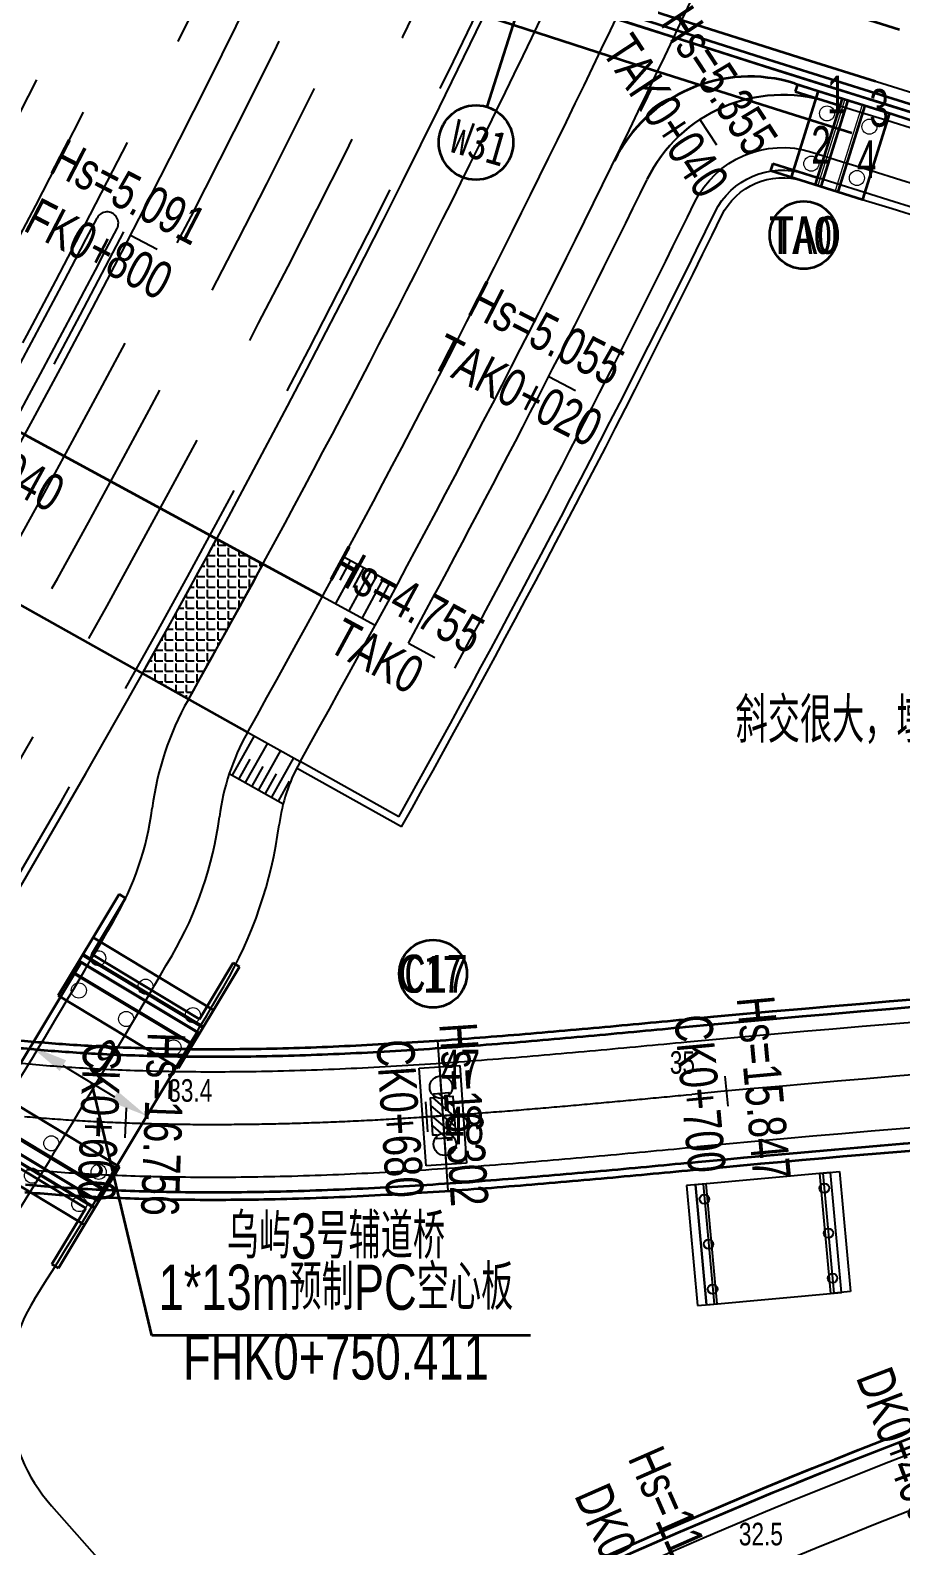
# Model space of a CAD drawing. Extents: x 0 to 558779, y 0 to 2762081.
# Drawn here: x 517143 to 517200.8, y 2757824.2 to 2757924.9 of the extents above; entities that cross this region are included whole.
import ezdxf
from ezdxf.enums import TextEntityAlignment as Align

# ---------------------------------------------------------------- set-up
doc = ezdxf.new("R2010")
doc.units = 0
doc.header["$LTSCALE"] = 20
doc.header["$PDMODE"] = 34
for name, pattern in [('CENTER', [2, 1.25, -0.25, 0.25, -0.25]), ('CONTINOUS', [0]), ('DASHED', [19.05, 12.7, -6.35]), ('HIDDEN', [0.375, 0.25, -0.125])]:
    doc.linetypes.add(name, pattern=pattern)
for name, color, linetype in [('B-标线', 8, 'Continuous'), ('DL-互通边线', 75, 'Continuous'), ('DL-坡道口', 21, 'Continuous'), ('DL-非机动车道边线', 6, 'Continuous'), ('FD-公交车站', 11, 'Continuous'), ('FD-斑马线', 243, 'Continuous'), ('L-主桥边线', 240, 'Continuous'), ('L-辅路绿化带', 3, 'Continuous'), ('QL-主线桥墩', 191, 'Continuous'), ('QL-分孔线', 4, 'Continuous'), ('QL-墩号', 6, 'Continuous'), ('QL-桥墩', 191, 'Continuous'), ('QL-桥跨数值', 6, 'Continuous'), ('XW_2022', 7, 'Continuous'), ('XW_C-20220918', 7, 'Continuous'), ('XW_D', 7, 'Continuous'), ('XW_TA右非', 7, 'Continuous'), ('XW_丰海路', 7, 'Continuous'), ('XW_右非', 7, 'Continuous'), ('主线墩号', 1, 'Continuous'), ('交通层', 56, 'Continuous'), ('桩号-D', 7, 'Continuous'), ('桩号-丰海路', 7, 'Continuous'), ('桩号-右非', 7, 'Continuous'), ('设计高-D', 7, 'Continuous'), ('设计高-丰海路', 7, 'Continuous'), ('设计高-右非', 7, 'Continuous'), ('设计高-地面高-C-20220918', 7, 'Continuous'), ('设计高-地面高-丰海路', 7, 'Continuous'), ('设计高-地面高-右非', 7, 'Continuous'), ('道路边线', 22, 'Continuous')]:
    doc.layers.add(name, color=color, linetype=linetype)
for name, color, linetype, lineweight in [('Y粗线', 1, 'CONTINOUS', 35), ('标注', 3, 'Continuous', 15), ('结构轮廓', 1, 'Continuous', 35)]:
    doc.layers.add(name, color=color, linetype=linetype, lineweight=lineweight)
doc.layers.add('偏心', color=4, linetype='Continuous', plot=False)
doc.layers.add('坐标标注', color=6, linetype='Continuous', plot=False)
doc.styles.add('FS', font='仿宋_GB2312.ttf', dxfattribs={"width": 0.75})
doc.styles.get("Standard").update_dxf_attribs({"font": 'fsdb_e.shx', "width": 0.7, "bigfont": 'hzdx.shx'})
doc.styles.add('仿宋', font='simfang_0.ttf', dxfattribs={"width": 0.8})
doc.dimstyles.get("Standard").update_dxf_attribs({"dimtxt": 0.18, "dimasz": 0.18, "dimexe": 0.18, "dimexo": 0.0625, "dimgap": 0.09, "dimtad": 0, "dimtih": 1, "dimtoh": 1, "dimdec": 4, "dimzin": 0, "dimdsep": 46, "dimtxsty": 'Standard', "dimcen": 0.09, "dimadec": 0, "dimazin": 0, "dimtfac": 1, "dimtdec": 4, "dimtofl": 0, "dimtmove": 0, "dimatfit": 3, "dimfxl": 1, "dimtolj": 1, "dimtzin": 0, "dimarcsym": 0})
pattern_1 = [(0, (0, 2e-10), (0, 6.985), [5.08, -1.905]), (90, (0, 2e-10), (-6.985, 4e-16), [5.08, -1.905])]

# ---------------------------------------------------------------- blocks, each defined once
blk = doc.blocks.new('(10-1)10m花瓶墩单排桩2根1.5')
h = blk.add_hatch()
h.set_pattern_fill('ANGLE', color=256)
h.set_pattern_definition(pattern_1)
h.paths.add_polyline_path([(-1.5, -0.5), (-1.5, 0.5), (-1.25, 0.5), (-1.25, 0.75), (1.25, 0.75), (1.25, 0.5), (1.5, 0.5), (1.5, -0.5), (1.25, -0.5), (1.25, -0.75), (-1.25, -0.75), (-1.25, -0.5)])
h = blk.add_hatch()
h.set_pattern_fill('ANGLE', color=256)
h.set_pattern_definition(pattern_1)
h.paths.add_polyline_path([(-1.5, -0.5), (-1.5, 0.5), (-1.25, 0.5), (-1.25, 0.75), (1.25, 0.75), (1.25, 0.5), (1.5, 0.5), (1.5, -0.5), (1.25, -0.5), (1.25, -0.75), (-1.25, -0.75), (-1.25, -0.5)])
h = blk.add_hatch()
h.set_pattern_fill('ANSI31', color=3, scale=0.15)
h.paths.add_polyline_path([(-1.5, -0.5), (-1.5, 0.5), (-1.25, 0.5), (-1.25, 0.75), (1.25, 0.75), (1.25, 0.5), (1.5, 0.5), (1.5, -0.5), (1.25, -0.5), (1.25, -0.75), (-1.25, -0.75), (-1.25, -0.5)])
at = {"layer": 'QL-桥墩', "color": 1}
for p, q in [((-3.25, -1.35), (-3.25, 1.35)), ((-3.25, 1.35), (3.25, 1.35)), ((3.25, 1.35), (3.25, -1.35)), ((3.25, -1.35), (-3.25, -1.35))]:
    blk.add_line(p, q, dxfattribs=at)
at = {"layer": 'QL-桥墩', "color": 3, "linetype": 'CENTER'}
for p, q in [((0, -1.35), (0, 1.35)), ((3.25, 0), (-3.25, 0))]:
    blk.add_line(p, q, dxfattribs=at)
at = {"layer": 'QL-桥墩', "color": 1}
blk.add_lwpolyline([(-1.5, -0.5), (-1.5, 0.5), (-1.25, 0.5), (-1.25, 0.75), (1.25, 0.75), (1.25, 0.5), (1.5, 0.5), (1.5, -0.5), (1.25, -0.5), (1.25, -0.75), (-1.25, -0.75), (-1.25, -0.5)], close=True, dxfattribs=at)
at = {"layer": 'QL-桥墩', "color": 3}
for centre in [(-1.9, 0), (1.9, 0)]:
    blk.add_circle(centre, 0.75, dxfattribs=at)
blk = doc.blocks.new('*D255')
at = {"layer": 'DEFPOINTS', "color": 0, "transparency": 16777216}
for p in [(517143.04, 2757857.4), (517150.76, 2757852.77), (517150.76, 2757852.77)]:
    blk.add_point(p, dxfattribs=at)
at = {"layer": 'QL-桥墩', "color": 0, "lineweight": -2, "transparency": 16777216}
for p, q in [((517143.37, 2757857.94), (517143.69, 2757858.48)), ((517145.19, 2757856.12), (517148.61, 2757854.05)), ((517151.08, 2757853.3), (517151.4, 2757853.84))]:
    blk.add_line(p, q, dxfattribs=at)
at = {"layer": 'QL-桥墩', "color": 0, "transparency": 16777216}
for points in [[(517145.4, 2757856.47), (517144.97, 2757855.76), (517143.04, 2757857.4)], [(517148.83, 2757854.41), (517148.4, 2757853.7), (517150.76, 2757852.77)]]:
    blk.add_solid(points, dxfattribs=at)
at = {"layer": 'QL-桥墩', "color": 0, "lineweight": 35, "transparency": 16777216, "insert": (517147.87, 2757856.69), "char_height": 2.5, "attachment_point": 5, "rotation": 328.9715, "style": 'FS'}
blk.add_mtext('9', dxfattribs=at)
blk = doc.blocks.new('3号辅道桥')
at = {"layer": 'Y粗线'}
for p, q in [((-5170, 4170), (-5170, 4670)), ((-1820, 4670), (-5170, 4670)), ((-820, 4170), (-5170, 4170)), ((2680, 4670), (-1820, 4670)), ((-1820, 4670), (-1820, -4670)), ((-820, 4170), (-820, -4170)), ((-520, 4670), (-520, -4670)), ((-20, 4670), (-20, -4670)), ((880, 4670), (880, -4670)), ((2680, 4670), (2680, -4670)), ((10320, 4670), (14820, 4670)), ((10320, 4670), (10320, -4670)), ((12120, 4670), (12120, -4670)), ((13020, 4670), (13020, -4670)), ((13520, 4670), (13520, -4670)), ((13820, 4170), (13820, -4170)), ((13820, 4170), (18170, 4170)), ((14820, 4670), (14820, -4670)), ((14820, 4670), (18170, 4670)), ((18170, 4170), (18170, 4670)), ((-5170, -4170), (-5170, -4670)), ((-820, -4170), (-5170, -4170)), ((-1820, -4670), (-5170, -4670)), ((2680, -4670), (-1820, -4670)), ((10320, -4670), (14820, -4670)), ((13820, -4170), (18170, -4170)), ((14820, -4670), (18170, -4670)), ((18170, -4170), (18170, -4670))]:
    blk.add_line(p, q, dxfattribs=at)
blk.add_lwpolyline([(0, -4500), (0, 4500), (13000, 4500), (13000, -4500), (0, -4500)], dxfattribs=at)
at = {"layer": '标注', "linetype": 'DASHED', "ltscale": 40}
for p, q in [((-420, 4670), (-420, -4670)), ((780, 4670), (780, -4670)), ((12220, 4670), (12220, -4670)), ((13420, 4670), (13420, -4670))]:
    blk.add_line(p, q, dxfattribs=at)
at = {"layer": '标注', "linetype": 'ByBlock'}
for centre in [(-820, 3670), (1680, 3670), (11320, 3670), (13820, 3670), (-820, 0), (1680, 0), (11320, 0), (13820, 0), (-820, -3670), (1680, -3670), (11320, -3670), (13820, -3670)]:
    blk.add_circle(centre, 500, dxfattribs=at)
blk = doc.blocks.new('主线桥墩10.09')
at = {"layer": 'L-主桥边线', "lineweight": 35}
for points in [[(-22.0935, 24.2385, 0.06666594), (484.4884, -122.4188)], [(-32.9862, -0.4667, 0.06689089), (482.2643, -149.386)]]:
    blk.add_lwpolyline(points, format="xyb", dxfattribs=at)
at = {"layer": 'L-主桥边线', "color": 1, "lineweight": 35}
for points in [[(-27.4431, 12.1164, 0.0745331), (544.5783, -143.8253), (1927.5544, -306.876)], [(-27.6447, 11.6589, 0.0745331), (544.5198, -144.3219), (1927.4958, -307.3726)]]:
    blk.add_lwpolyline(points, format="xyb", dxfattribs=at)
at = {"layer": '主线墩号', "lineweight": 35}
blk.add_line((155.0181, -72.1909), (152.4923, -80.1155), dxfattribs=at)
blk.add_circle((151.7693, -82.4826), 2.475, dxfattribs=at)
at = {"layer": '主线墩号', "lineweight": 35, "style": '仿宋', "width": 0.8}
blk.add_text('W31', height=2.25, rotation=343.874858, dxfattribs=at).set_placement((152.002, -82.5009), align=Align.MIDDLE_CENTER)
blk = doc.blocks.new('人行桥薄壁台')
at = {"layer": '标注', "linetype": 'DASHED', "ltscale": 80}
for p, q in [((-200, 3000), (-200, -3000)), ((1000, 3000), (1000, -3000))]:
    blk.add_line(p, q, dxfattribs=at)
at = {"layer": '标注', "linetype": 'ByBlock'}
for centre in [(-1050, 1750), (1900, 1750), (-1050, -1750), (2127, -1750)]:
    blk.add_circle(centre, 500, dxfattribs=at)
at = {"layer": '结构轮廓'}
for p, q in [((-3500, 3000), (2900, 3000)), ((-3500, 3000), (-3500, 2500)), ((-3500, 2500), (-400, 2500)), ((-2050, 3000), (-2050, -3000)), ((-400, 3000), (-400, -3000)), ((0, 3000), (0, -3000)), ((1200, 3000), (1200, -3000)), ((2900, 3000), (2900, -3000)), ((-3500, -2500), (-3500, -3000)), ((-3500, -2500), (-400, -2500)), ((-3500, -3000), (2900, -3000))]:
    blk.add_line(p, q, dxfattribs=at)
blk = doc.blocks.new('桥台')
at = {"layer": '交通层', "color": 0, "linetype": 'Continuous'}
for p, q in [((482112.9, 2963428.93), (482104.9, 2963428.93)), ((482104.9, 2963428.93), (482104.9, 2963427.63)), ((482112.9, 2963427.63), (482112.9, 2963428.93)), ((482104.9, 2963428.33), (482112.9, 2963428.33)), ((482104.9, 2963427.63), (482112.9, 2963427.63))]:
    blk.add_line(p, q, dxfattribs=at)
blk = doc.blocks.new('滞洪区栈桥')
at = {"color": 1}
for p, q in [((517383.62, 2757993.98), (517383.62, 2757985.98)), ((517391.62, 2757993.98), (517391.62, 2757985.98))]:
    blk.add_line(p, q, dxfattribs=at)
at = {"color": 7}
blk.add_lwpolyline([(517392.12, 2757993.98), (517383.12, 2757993.98), (517383.12, 2757985.98), (517392.12, 2757985.98), (517392.12, 2757993.98)], dxfattribs=at)
blk.add_lwpolyline([(517392.12, 2757993.98), (517383.12, 2757993.98), (517383.12, 2757985.98), (517392.12, 2757985.98), (517392.12, 2757993.98)], dxfattribs=at)
at = {"color": 2}
for centre in [(517383.62, 2757992.98), (517391.62, 2757992.98), (517383.62, 2757989.98), (517391.62, 2757989.98), (517383.62, 2757986.98), (517391.62, 2757986.98)]:
    blk.add_circle(centre, 0.315, dxfattribs=at)
at = {"layer": '交通层', "color": 0, "linetype": 'Continuous', "rotation": 90.00000000704667}
blk.add_blockref('桥台', (3480811.45, 2275881.08), dxfattribs=at)
at = {"layer": '交通层', "color": 0, "linetype": 'Continuous', "xscale": -1, "rotation": 269.9999999929533}
blk.add_blockref('桥台', (-2446036.21, 2275881.08), dxfattribs=at)

msp = doc.modelspace()

# ---------------------------------------------------------------- hatches: boundary and pattern name
at = {"layer": 'FD-公交车站'}
h = msp.add_hatch(dxfattribs=at)
h.set_pattern_fill('ANGLE', color=256, scale=0.1)
h.set_pattern_definition([(0, (-162.68634, 105.8123), (0, 0.6985), [0.508, -0.1905]), (90, (-162.68634, 105.8123), (-0.6985, 0), [0.508, -0.1905])])
edge = h.paths.add_edge_path()
edge.add_line((517155.392, 2757891.086), (517158.468, 2757889.417))
edge.add_arc((516457.088, 2758270.034), 798, 330.778119, 331.512692, ccw=False)
edge.add_line((517153.531, 2757880.456), (517150.476, 2757882.165))
edge.add_arc((516457.088, 2758270.034), 794.5, 330.778119, 331.512692)

# ---------------------------------------------------------------- linework, layer by layer
msp.add_line((517196.959, 2757919.057), (517197.325, 2757920.222))
msp.add_line((517196.959, 2757919.057), (517197.325, 2757920.222))
at = {"layer": 'B-标线', "lineweight": 35, "flags": 128}
for points in [[(516332.954, 2758339.614), (516966.687, 2758045.768, 0.0793686), (517567.751, 2757875.684), (518685.096, 2757743.951)], [(516325.172, 2758322.83), (516958.905, 2758028.984, 0.0793686), (517565.584, 2757857.312), (518685.096, 2757725.323)], [(516323.91, 2758320.109), (516957.643, 2758026.263, 0.0793686), (517565.233, 2757854.332), (518685.096, 2757722.302)]]:
    msp.add_lwpolyline(points, format="xyb", dxfattribs=at)
at = {"layer": 'B-标线', "linetype": 'HIDDEN', "lineweight": 35, "ltscale": 5, "flags": 128}
for points in [[(516331.271, 2758335.985), (516965.005, 2758042.139, 0.0793686), (517567.282, 2757871.712), (518685.096, 2757739.923)], [(516331.482, 2758336.439), (516965.215, 2758042.593, 0.0793686), (517567.341, 2757872.208), (518685.096, 2757740.427)], [(516329.694, 2758332.583), (516963.427, 2758038.737, 0.0793686), (517566.843, 2757867.988), (518685.096, 2757736.147)], [(516328.116, 2758329.181), (516961.85, 2758035.335, 0.0793686), (517566.404, 2757864.263), (518685.096, 2757732.371)], [(516326.644, 2758326.005), (516960.377, 2758032.16, 0.0793686), (517565.994, 2757860.788), (518685.096, 2757728.847)], [(516322.438, 2758316.933), (516956.171, 2758023.087, 0.0793686), (517564.823, 2757850.856), (518947.799, 2757687.806, 0.0200316), (519307.547, 2757659.942), (521003.552, 2757596.752)], [(516320.965, 2758313.758), (516954.699, 2758019.912, 0.0793686), (517564.414, 2757847.38), (518947.39, 2757684.33, 0.0200316), (519307.417, 2757656.444), (521003.422, 2757593.254)], [(516319.388, 2758310.356), (516953.121, 2758016.51, 0.0793686), (517563.975, 2757843.656), (518946.951, 2757680.605, 0.0200316), (519307.277, 2757652.697), (521003.282, 2757589.507)], [(516317.81, 2758306.954), (516951.544, 2758013.108, 0.0793686), (517563.535, 2757839.932), (518946.511, 2757676.881, 0.0200316), (519307.137, 2757648.95), (521003.142, 2757585.76)]]:
    msp.add_lwpolyline(points, format="xyb", dxfattribs=at)
at = {"layer": 'B-标线', "linetype": 'Continuous', "ltscale": 4}
for points in [[(516801.449, 2758113.842), (516963.427, 2758038.737, 0.0793686), (517566.843, 2757867.988), (518230.085, 2757789.792)], [(516796.927, 2758104.09), (516958.905, 2758028.984, 0.0793686), (517565.584, 2757857.312), (518228.827, 2757779.116)], [(516795.665, 2758101.368), (516957.643, 2758026.263, 0.0793686), (517565.233, 2757854.332), (518228.475, 2757776.137)], [(516791.143, 2758091.615), (516953.121, 2758016.51, 0.0793686), (517563.975, 2757843.656), (518227.217, 2757765.461)]]:
    msp.add_lwpolyline(points, format="xyb", dxfattribs=at)
at = {"layer": 'B-标线', "linetype": 'Continuous', "ltscale": 4, "flags": 128}
for points in [[(517141.579, 2757856.358, 0.0038974), (517143.388, 2757856.189, 0.0038974), (517145.283, 2757856.042, 0.0038974), (517147.275, 2757855.919, 0.0038974), (517149.379, 2757855.822, 0.0038974), (517151.616, 2757855.753, 0.0038974), (517154.013, 2757855.718, 0.0038974), (517156.607, 2757855.719, 0.0038974), (517159.454, 2757855.766, 0.0036809), (517162.457, 2757855.86, 0.0032478), (517165.464, 2757855.996, 0.0028148), (517168.475, 2757856.169, 0.0023817), (517171.49, 2757856.374, 0.0019487), (517174.509, 2757856.606, 0.0015157), (517177.533, 2757856.858, 0.0010826), (517180.562, 2757857.127, 0.0006496), (517183.595, 2757857.407, 0.0002165), (517186.634, 2757857.693, -0.0518319), (517435.474, 2757855.331)], [(517142.793, 2757849.214, 0.0038974), (517144.796, 2757849.059, 0.0038974), (517146.897, 2757848.929, 0.0038974), (517149.111, 2757848.827, 0.0038974), (517151.457, 2757848.755, 0.0038974), (517153.963, 2757848.718, 0.0038974), (517156.666, 2757848.72, 0.0038974), (517159.622, 2757848.768, 0.0036809), (517162.728, 2757848.865, 0.0032478), (517165.826, 2757849.006, 0.0028148), (517168.916, 2757849.183, 0.0023817), (517171.997, 2757849.393, 0.0019487), (517175.071, 2757849.628, 0.0015157), (517178.137, 2757849.884, 0.0010826), (517181.196, 2757850.156, 0.0006496), (517184.248, 2757850.438, 0.0002165), (517187.293, 2757850.724, 0)]]:
    msp.add_lwpolyline(points, format="xyb", dxfattribs=at)
at = {"layer": 'B-标线', "linetype": 'HIDDEN', "ltscale": 3}
for radius, start, end in [(783, 304.696432, 344.317251), (786.5, 304.696432, 344.317251), (790.25, 304.696432, 344.317251), (794, 304.696432, 344.317251), (762.5, 325.268496, 334.861064), (766, 325.268496, 334.889529), (769.75, 325.268496, 334.920253), (773.5, 325.268496, 334.951206), (777, 325.268496, 334.9803), (779.5, 325.268496, 332.614109)]:
    msp.add_arc((516457.088, 2758270.034), radius, start, end, dxfattribs=at)
at = {"layer": 'B-标线', "linetype": 'HIDDEN', "ltscale": 4}
for radius in [1991.5, 1995, 2005, 2008.5]:
    msp.add_arc((517799.584, 2759842.065), radius, 245.124064, 263.275957, dxfattribs=at)
at = {"layer": 'B-标线', "linetype": 'Continuous', "ltscale": 4}
for centre, radius, start, end in [((517299.692, 2756659.515), 1196.5, 83.521969, 95.390347), ((517349.039, 2757447.805), 406.5, 89.91169, 129.61676)]:
    msp.add_arc(centre, radius, start, end, dxfattribs=at)
at = {"layer": 'DL-互通边线', "lineweight": 35, "flags": 128}
for points in [[(517141.73, 2757857.85, 0.0038974), (517143.516, 2757857.684, 0.0038974), (517145.387, 2757857.539, 0.0038974), (517147.356, 2757857.417, 0.0038974), (517149.437, 2757857.321, 0.0038974), (517151.65, 2757857.253, 0.0038974), (517154.024, 2757857.218, 0.0038974), (517156.594, 2757857.219, 0.0038974), (517159.418, 2757857.265, 0.0036809), (517162.398, 2757857.359, 0.0032478), (517165.386, 2757857.494, 0.0028148), (517168.38, 2757857.666, 0.0023817), (517171.381, 2757857.87, 0.0019487), (517174.389, 2757858.101, 0.0015157), (517177.404, 2757858.353, 0.0010826), (517180.426, 2757858.621, 0.0006496), (517183.455, 2757858.901, 0.0002165), (517186.493, 2757859.187, -0.0518319), (517435.643, 2757856.822, 0.0010309)], [(517141.68, 2757857.353, 0.0038974), (517143.473, 2757857.185, 0.0038974), (517145.352, 2757857.04, 0.0038974), (517147.329, 2757856.918, 0.0038974), (517149.418, 2757856.821, 0.0038974), (517151.639, 2757856.753, 0.0038974), (517154.02, 2757856.718, 0.0038974), (517156.598, 2757856.719, 0.0038974), (517159.43, 2757856.765, 0.0036809), (517162.418, 2757856.859, 0.0032478), (517165.412, 2757856.995, 0.0028148), (517168.412, 2757857.167, 0.0023817), (517171.417, 2757857.372, 0.0019487), (517174.429, 2757857.602, 0.0015157), (517177.447, 2757857.855, 0.0010826), (517180.471, 2757858.123, 0.0006496), (517183.502, 2757858.403, 0.0002165), (517186.54, 2757858.689, -0.0518319), (517435.587, 2757856.325, 0.0015275)], [(517142.708, 2757848.218, 0.0038974), (517144.727, 2757848.062, 0.0038974), (517146.843, 2757847.931, 0.0038974), (517149.072, 2757847.828, 0.0038974), (517151.434, 2757847.756, 0.0038974), (517153.956, 2757847.718, 0.0038974), (517156.674, 2757847.72, 0.0038974), (517159.647, 2757847.768, 0.0036809), (517162.767, 2757847.866, 0.0032478), (517165.878, 2757848.007, 0.0028148), (517168.979, 2757848.185, 0.0023817), (517172.07, 2757848.395, 0.0019487), (517175.152, 2757848.631, 0.0015157), (517178.224, 2757848.888, 0.0010826), (517181.287, 2757849.16, 0.0006496), (517184.341, 2757849.442, 0.0002165), (517187.387, 2757849.729, -0.0203513), (517284.528, 2757854.919)], [(517086.966, 2757764.409, -0.1343188), (517284.629, 2757853.727)], [(517142.665, 2757847.72, 0.0038974), (517144.692, 2757847.563, 0.0038974), (517146.816, 2757847.431, 0.0038974), (517149.053, 2757847.328, 0.0038974), (517151.423, 2757847.256, 0.0038974), (517153.952, 2757847.218, 0.0038974), (517156.679, 2757847.22, 0.0038974), (517159.659, 2757847.268, 0.0036809), (517162.786, 2757847.366, 0.0032478), (517165.904, 2757847.508, 0.0028148), (517169.01, 2757847.686, 0.0023817), (517172.106, 2757847.897, 0.0019487), (517175.192, 2757848.133, 0.0015157), (517178.267, 2757848.39, 0.0010826), (517181.332, 2757848.662, 0.0006496), (517184.388, 2757848.944, 0.0002165), (517187.434, 2757849.231, -0.0184266), (517275.339, 2757854.267)], [(517086.647, 2757764.795, -0.1286432), (517275.498, 2757852.68)], [(517091.748, 2757758.632, -0.1286432), (517276.928, 2757844.809)], [(517092.067, 2757758.247, -0.1286432), (517277.017, 2757844.317)]]:
    msp.add_lwpolyline(points, format="xyb", dxfattribs=at)
at = {"layer": 'DL-坡道口'}
for p, q in [((517164.733, 2757889.43), (517163.302, 2757886.794)), ((517164.294, 2757889.669), (517163.578, 2757888.35)), ((517163.854, 2757889.907), (517167.37, 2757887.999)), ((517165.173, 2757889.192), (517164.457, 2757887.873)), ((517165.612, 2757888.953), (517164.181, 2757886.317)), ((517166.491, 2757888.476), (517165.06, 2757885.84)), ((517166.052, 2757888.715), (517165.336, 2757887.397)), ((517166.931, 2757888.238), (517166.215, 2757886.92)), ((517162.423, 2757887.271), (517165.939, 2757885.363)), ((517157.895, 2757878.015), (517156.43, 2757875.397)), ((517157.458, 2757878.259), (517160.939, 2757876.312)), ((517158.767, 2757877.527), (517157.303, 2757874.909)), ((517159.64, 2757877.039), (517158.176, 2757874.421)), ((517157.599, 2757876.462), (517156.866, 2757875.153)), ((517158.471, 2757875.974), (517157.739, 2757874.665)), ((517160.513, 2757876.551), (517159.048, 2757873.932)), ((517156.237, 2757875.505), (517159.815, 2757873.503)), ((517159.344, 2757875.486), (517158.612, 2757874.177)), ((517160.217, 2757874.997), (517159.485, 2757873.688))]:
    msp.add_line(p, q, dxfattribs=at)
at = {"layer": 'DL-非机动车道边线', "flags": 128}
msp.add_lwpolyline([(517171.213, 2757882.501, 0.0107071), (517187.15, 2757913.431, -0.3709112), (517194.938, 2757916.779, 0.0163985), (517322.423, 2757881.29, -0.2301826), (517340.276, 2757866.519, 0.2702291), (517367.823, 2757847.026), (517520.903, 2757833.524, -0.0045068), (517547.753, 2757830.911, -0.0045068)], format="xyb", dxfattribs=at)
at = {"layer": 'DL-非机动车道边线'}
for centre, radius, start, end in [((516457.088, 2758270.034), 802.5, 330.773004, 336.928124), ((517170.95, 2757870.629), 15.5, 150.773, 172.5662), ((517131.286, 2757875.804), 24.5, 329.68349, 352.5662), ((516457.088, 2758270.034), 805.5, 327.961883, 329.68349)]:
    msp.add_arc(centre, radius, start, end, dxfattribs=at)
at = {"layer": 'FD-公交车站'}
msp.add_lwpolyline([(517155.392, 2757891.086), (517158.468, 2757889.417, -0.0032052), (517153.531, 2757880.456), (517150.476, 2757882.165, 0.0032052), (517155.392, 2757891.086)], format="xyb", dxfattribs=at)
at = {"layer": 'FD-斑马线', "lineweight": 35}
for p, q in [((517162.423, 2757887.271), (517110.41, 2757915.496)), ((517157.458, 2757878.259), (517110.092, 2757904.755))]:
    msp.add_line(p, q, dxfattribs=at)
at = {"layer": 'L-主桥边线', "lineweight": 35}
for points in [[(516801.764, 2758114.523), (516963.743, 2758039.417, 0.0715019), (517505.312, 2757876.977)], [(516801.974, 2758114.976), (516963.953, 2758039.871, 0.071497), (517505.348, 2757877.477)], [(516796.19, 2758102.502), (516958.169, 2758027.397, 0.0793686), (517565.38, 2757855.574), (518228.622, 2757777.378)], [(516796.401, 2758102.956), (516958.379, 2758027.85, 0.0793686), (517565.438, 2757856.07), (518228.68, 2757777.875)], [(516790.617, 2758090.481), (516952.595, 2758015.376, 0.0715935), (517502.113, 2757850.66, 0.0715935)], [(516790.827, 2758090.935), (516952.806, 2758015.83, 0.075605), (517533.998, 2757846.662)]]:
    msp.add_lwpolyline(points, format="xyb", dxfattribs=at)
for centre, radius, start, end in [((517190.8, 2757911.791), 10, 72.49554, 153.97555), ((517799.579, 2759842.067), 2014, 252.49554, 256.322881)]:
    msp.add_arc(centre, radius, start, end, dxfattribs=at)
at = {"layer": 'L-辅路绿化带'}
for centre, radius, start, end in [((516457.088, 2758270.034), 794.5, 317.153263, 342.897967), ((516457.088, 2758270.034), 798, 330.773004, 336.928124), ((516457.088, 2758270.034), 777.5, 325.268496, 332.614109), ((517148.118, 2757912.054), 0.75, 332.61411, 152.61411), ((516457.088, 2758270.034), 779, 325.268496, 332.614109), ((517170.95, 2757870.629), 20, 150.773, 172.5662), ((517131.286, 2757875.804), 20, 329.68349, 352.5662), ((516457.088, 2758270.034), 801, 327.961883, 329.68349)]:
    msp.add_arc(centre, radius, start, end, dxfattribs=at)
at = {"layer": 'QL-分孔线', "color": 1}
for p, q in [((517195.53, 2757914.497), (517197.325, 2757920.222)), ((517170.774, 2757847.802), (517170.089, 2757857.779))]:
    msp.add_line(p, q, dxfattribs=at)
at = {"layer": 'QL-墩号', "lineweight": 35}
for centre in [(517194.395, 2757911.267), (517194.395, 2757911.267), (517169.775, 2757862.22), (517169.775, 2757862.22)]:
    msp.add_circle(centre, 2.25, dxfattribs=at)
at = {"layer": 'QL-桥墩', "lineweight": 35}
for p, q in [((517151.095, 2757838.199), (517147.115, 2757854.956)), ((517176.245, 2757838.199), (517151.095, 2757838.199))]:
    msp.add_line(p, q, dxfattribs=at)
msp.add_lwpolyline([(517147.407, 2757847.196), (517139.694, 2757851.835), (517146.395, 2757862.975), (517154.108, 2757858.335), (517147.407, 2757847.196)], dxfattribs=at)
at = {"layer": 'XW_2022', "color": 2}
msp.add_arc((517799.584, 2759842.065), 2000, 245.124064, 263.275957, dxfattribs=at)
at = {"layer": 'XW_C-20220918', "color": 6, "flags": 128}
msp.add_lwpolyline([(517142.637, 2757852.741, 0.002975), (517144.1, 2757852.62, 0.002875), (517145.565, 2757852.515, 0.002775), (517147.03, 2757852.427, 0.002675), (517148.497, 2757852.355, 0.002575), (517149.964, 2757852.299, 0.002475), (517151.432, 2757852.257, 0.002375), (517152.9, 2757852.229, 0.002275), (517154.368, 2757852.215, 0.002175), (517155.837, 2757852.215, 0.002075), (517157.305, 2757852.226, 0.001975), (517158.773, 2757852.25, 0.001875), (517160.241, 2757852.285, 0.001775), (517161.709, 2757852.33, 0.001675), (517163.176, 2757852.386, 0.001575), (517164.643, 2757852.451, 0.001475), (517166.109, 2757852.525, 0.001375), (517167.575, 2757852.608, 0.001275), (517169.041, 2757852.698, 0.001175), (517170.506, 2757852.796, 0.001075), (517171.97, 2757852.9, 0.000975), (517173.435, 2757853.01, 0.000875), (517174.898, 2757853.126, 0.000775), (517176.362, 2757853.246, 0.000675), (517177.825, 2757853.37, 0.000575), (517179.288, 2757853.499, 0.000475), (517180.75, 2757853.63, 0.000375), (517182.212, 2757853.764, 0.000275), (517183.674, 2757853.9, 0.000175), (517185.136, 2757854.037, 0.000075), (517186.598, 2757854.174), (517186.964, 2757854.209)], format="xyb", dxfattribs=at)
at = {"layer": 'XW_C-20220918', "color": 2}
msp.add_arc((517299.692, 2756659.515), 1200, 83.521969, 95.390347, dxfattribs=at)
at = {"layer": 'XW_D', "color": 2}
msp.add_arc((517349.039, 2757447.805), 410, 89.91169, 129.61676, dxfattribs=at)
msp.add_arc((517349.039, 2757447.805), 410, 89.91169, 129.61676, dxfattribs=at)
at = {"layer": 'XW_TA右非', "color": 2}
msp.add_lwpolyline([(517184.005, 2757914.967, -0.3709112), (517195.986, 2757920.118, 0.0163985), (517323.25, 2757884.691, -0.2301826), (517343.462, 2757867.969, 0.2702291), (517368.131, 2757850.512)], format="xyb", dxfattribs=at)
msp.add_arc((516457.088, 2758270.034), 809, 331.512692, 333.966485, dxfattribs=at)
at = {"layer": 'XW_丰海路', "color": 2}
msp.add_arc((516457.088, 2758270.034), 780, 304.696432, 344.317251, dxfattribs=at)
at = {"layer": 'XW_右非', "color": 2}
for centre, radius, start, end in [((517192.99, 2757910.578), 10, 72.56497, 153.96649), ((517799.579, 2759842.067), 2014.5, 252.564968, 256.322881), ((516457.088, 2758270.034), 809, 331.512692, 333.966485)]:
    msp.add_arc(centre, radius, start, end, dxfattribs=at)
at = {"layer": '设计高-地面高-C-20220918', "color": 3}
for p, q in [((517189.168, 2757855.419), (517189.352, 2757853.427)), ((517149.385, 2757853.32), (517149.309, 2757851.321)), ((517169.269, 2757853.715), (517169.399, 2757851.719))]:
    msp.add_line(p, q, dxfattribs=at)
at = {"layer": '设计高-地面高-丰海路', "color": 7}
msp.add_line((517149.672, 2757911.249), (517151.448, 2757910.329), dxfattribs=at)
at = {"layer": '设计高-地面高-右非', "color": 7}
for p, q in [((517187.501, 2757918.936), (517188.598, 2757917.265)), ((517177.457, 2757901.865), (517179.238, 2757900.955)), ((517168.136, 2757884.17), (517169.894, 2757883.216))]:
    msp.add_line(p, q, dxfattribs=at)
at = {"layer": '道路边线'}
for p, q in [((517167.687, 2757871.965), (517160.695, 2757875.876)), ((517167.495, 2757872.645), (517160.939, 2757876.312)), ((517144.43, 2757826.89), (517154.734, 2757815.235))]:
    msp.add_line(p, q, dxfattribs=at)
at = {"layer": '道路边线', "flags": 128}
for points in [[(517167.495, 2757872.645, 0.0139128), (517188.497, 2757912.772, -0.3709112), (517194.488, 2757915.348, 0.0163985), (517322.068, 2757879.832, -0.2301826), (517338.911, 2757865.898, 0.2702291), (517367.692, 2757845.532), (517520.771, 2757832.029, -0.0045068), (517547.595, 2757829.42)], [(517167.687, 2757871.965, 0.0140663), (517188.947, 2757912.553, -0.3709112), (517194.338, 2757914.871, 0.0163985), (517321.95, 2757879.347, -0.2301826), (517338.456, 2757865.69, 0.2702291), (517367.648, 2757845.034), (517520.727, 2757831.531, -0.0045068), (517547.542, 2757828.922, -0.0045068)]]:
    msp.add_lwpolyline(points, format="xyb", dxfattribs=at)
at = {"layer": '道路边线'}
for centre, radius, start, end in [((516457.088, 2758270.034), 806.5, 330.773004, 336.928124), ((517170.95, 2757870.629), 11.5, 150.773, 172.5662), ((517131.286, 2757875.804), 28.5, 329.68349, 352.5662), ((516457.088, 2758270.034), 809.5, 327.961883, 329.68349), ((517153.046, 2757834.507), 11.5, 147.96188, 221.48004)]:
    msp.add_arc(centre, radius, start, end, dxfattribs=at)

# ---------------------------------------------------------------- block references
at = {"rotation": 5.237170355507079}
msp.add_blockref('滞洪区栈桥', (253709.893, -35858.256), dxfattribs=at)
at = {"layer": 'QL-主线桥墩'}
msp.add_blockref('主线桥墩10.09', (517020.86, 2757999.896), dxfattribs=at)
at = {"layer": 'QL-桥墩', "lineweight": 35, "rotation": 93.9269419167193}
msp.add_blockref('(10-1)10m花瓶墩单排桩2根1.5', (517170.432, 2757852.791), dxfattribs=at)
at = {"layer": '标注', "linetype": 'ByBlock'}
for name, p, xscale, yscale, zscale, rotation in [('人行桥薄壁台', (517196.428, 2757917.36), 0.0010000000492992, 0.0010000000492992, 0.0010000000492992, 342.6004034774919), ('3号辅道桥', (517143.551, 2757849.515), 0.0010000001119744, 0.0010000001119744, 0.0010000001119744, 58.97148306679176)]:
    msp.add_blockref(name, p, dxfattribs=dict(at, xscale=xscale, yscale=yscale, zscale=zscale, rotation=rotation))

# ---------------------------------------------------------------- texts
at = {"layer": 'QL-墩号', "lineweight": 35, "width": 0.75}
for s, p in [('TA0', (517194.395, 2757911.267)), ('C17', (517169.775, 2757862.22))]:
    msp.add_text(s, height=2.5, dxfattribs=at).set_placement(p, align=Align.MIDDLE_CENTER)
at = {"layer": 'QL-墩号', "lineweight": 35, "style": 'FS', "width": 0.75}
for s, p in [('TA0', (517194.395, 2757911.267)), ('C17', (517169.775, 2757862.22)), ('C17', (517169.775, 2757862.22))]:
    msp.add_text(s, height=2.5, dxfattribs=at).set_placement(p, align=Align.MIDDLE_CENTER)
at = {"layer": 'QL-桥墩', "lineweight": 35, "width": 0.75}
for s, p in [('乌屿3号辅道桥', (517163.32, 2757842.403)), ('1*13m预制PC空心板', (517163.32, 2757839.001))]:
    msp.add_text(s, height=3, dxfattribs=at).set_placement(p, align=Align.BOTTOM_CENTER)
at = {"layer": 'QL-桥墩', "color": 1, "lineweight": 35, "width": 0.75}
msp.add_text('FHK0+750.411', height=3, dxfattribs=at).set_placement((517163.32, 2757834.373), align=Align.BOTTOM_CENTER)
at = {"layer": 'QL-桥跨数值', "lineweight": 35, "width": 0.75}
for s, p in [('35', (517186.339, 2757855.127)), ('33.4', (517153.644, 2757853.269)), ('32.5', (517191.553, 2757823.813))]:
    msp.add_text(s, height=1.5, dxfattribs=at).set_placement(p, align=Align.BOTTOM_CENTER)
at = {"layer": '偏心', "width": 0.75}
msp.add_text('斜交很大，墩帽也很宽，可以考虑在墩帽可以摆放支座下，尽量把斜交角度减小', height=3, dxfattribs=at).set_placement((517227.28, 2757876.66), align=Align.BOTTOM_CENTER)
at = {"layer": '坐标标注', "width": 0.7}
for s, p in [('1', (517195.949, 2757919.344)), ('3', (517198.764, 2757918.462)), ('2', (517194.902, 2757916.004)), ('4', (517197.934, 2757915.054)), ('47', (517170.301, 2757854.686)), ('48', (517170.562, 2757850.895))]:
    msp.add_text(s, height=2.5, dxfattribs=at).set_placement(p)
at = {"layer": '桩号-D', "color": 7, "width": 0.75}
for s, rotation, p in [('DK0+400', 290.89563, (517202.06, 2757831.392)), ('DK0+380', 293.69054, (517183.531, 2757823.768))]:
    msp.add_text(s, height=2.5, rotation=rotation, dxfattribs=at).set_placement(p, align=Align.TOP_CENTER)
at = {"layer": '桩号-丰海路', "color": 7, "width": 0.75}
msp.add_text('FK0+800', height=2.5, rotation=332.61411, dxfattribs=at).set_placement((517148.166, 2757911.466), align=Align.TOP_CENTER)
at = {"layer": '桩号-右非', "color": 7, "width": 0.75}
for s, rotation, p in [('TAK0+040', 303.29526, (517186.293, 2757919.863)), ('TAK0+020', 332.92915, (517175.95, 2757902.074)), ('TAK0', 331.51269, (517166.634, 2757884.416))]:
    msp.add_text(s, height=2.5, rotation=rotation, dxfattribs=at).set_placement(p, align=Align.TOP_CENTER)
at = {"layer": '设计高-D', "color": 7, "width": 0.75}
msp.add_text('Hs=11.790', height=2.5, rotation=293.69054, dxfattribs=at).set_placement((517184.447, 2757824.17), align=Align.BOTTOM_CENTER)
at = {"layer": '设计高-丰海路', "color": 7, "width": 0.75}
for s, rotation, p in [('Hs=5.091', 332.61411, (517148.626, 2757912.354)), ('Hs=5.040', 331.14499, (517139.228, 2757894.742))]:
    msp.add_text(s, height=2.5, rotation=rotation, dxfattribs=at).set_placement(p, align=Align.BOTTOM_CENTER)
at = {"layer": '设计高-右非', "color": 7, "width": 0.75}
for s, rotation, p in [('Hs=5.355', 303.29526, (517187.129, 2757920.412)), ('Hs=5.055', 332.92915, (517176.405, 2757902.964)), ('Hs=4.755', 331.51269, (517167.111, 2757885.295))]:
    msp.add_text(s, height=2.5, rotation=rotation, dxfattribs=at).set_placement(p, align=Align.BOTTOM_CENTER)
at = {"layer": '设计高-地面高-C-20220918', "color": 3, "width": 0.75}
for s, rotation, p in [('Hs=15.847', 275.28021, (517189.758, 2757854.469)), ('Hs=16.302', 273.72649, (517169.833, 2757852.75)), ('Hs=16.756', 267.8389, (517149.846, 2757852.302))]:
    msp.add_text(s, height=2.5, rotation=rotation, dxfattribs=at).set_placement(p, align=Align.BOTTOM_CENTER)
for s, rotation, p in [('CK0+700', 275.28021, (517188.763, 2757854.377)), ('CK0+680', 273.72649, (517168.835, 2757852.685)), ('CK0+660', 267.8389, (517148.847, 2757852.339))]:
    msp.add_text(s, height=2.5, rotation=rotation, dxfattribs=at).set_placement(p, align=Align.TOP_CENTER)

# ---------------------------------------------------------------- dimensions: what is measured, and where the dimension line sits
at = {"layer": 'QL-桥墩', "lineweight": 35}
dim = msp.add_aligned_dim(p1=(517143.045, 2757857.405), p2=(517150.757, 2757852.765), distance=0, dimstyle='Standard', override={"dimtxt": 2.5, "dimasz": 2.5, "dimexe": 1.25, "dimexo": 0.625, "dimgap": 0.625, "dimtad": 1, "dimtih": 0, "dimtoh": 0, "dimdec": 2, "dimzin": 8, "dimcen": 2.5, "dimadec": 2, "dimtdec": 2, "dimtofl": 1, "dimfxl": 0.18, "dimtolj": 0, "dimtzin": 8, "dimarcsym": 2}, dxfattribs=at)
dim.commit()
dim.dimension.update_dxf_attribs({"geometry": '*D255', "text_midpoint": (517147.868, 2757856.692)})

doc.saveas('drawing.dxf')
